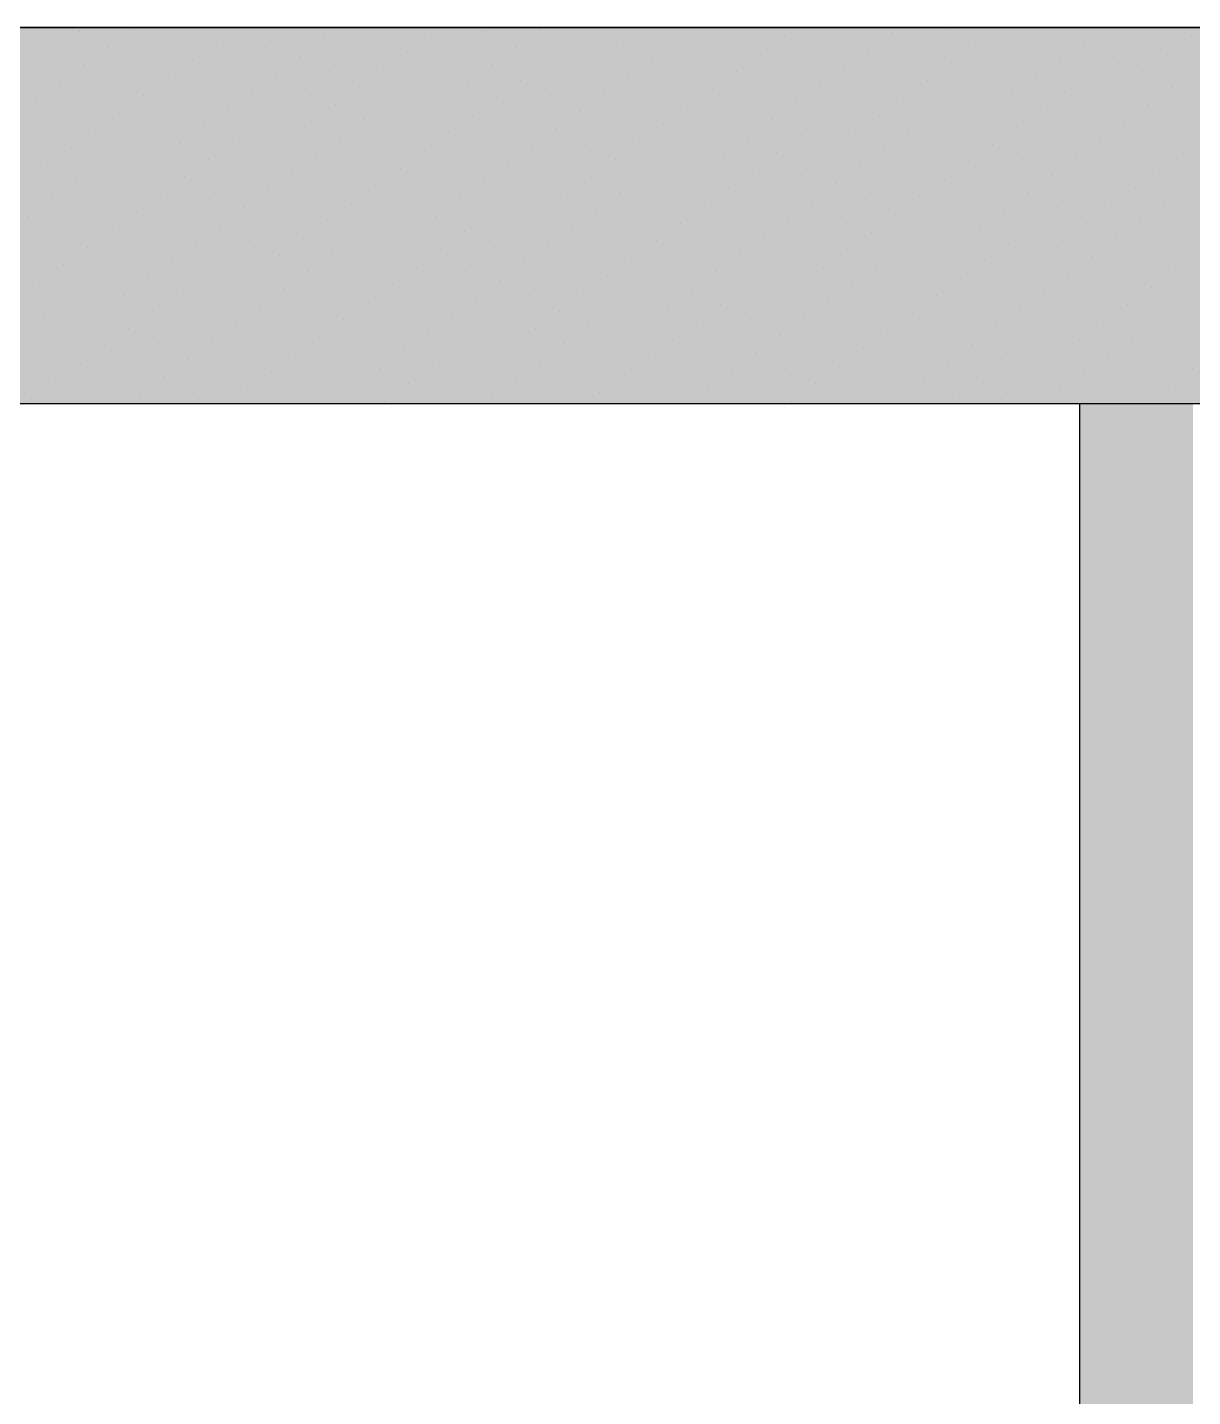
# Model space of a CAD drawing. Header units: millimetres. Extents: x 400382 to 401276, y 4543898 to 4544126.
# Drawn here: x 400717.193 to 400720.286, y 4543936.076 to 4543939.712 of the extents above; entities that cross this region are included whole.
import ezdxf

# ---------------------------------------------------------------- set-up
doc = ezdxf.new("R2010")
doc.units = ezdxf.units.MM
for name, color, linetype in [('görünüş prota', 4, 'Continuous'), ('kesit prota', 1, 'Continuous'), ('kesit tarama prota', 252, 'Continuous'), ('kolon tarama prota', 252, 'Continuous')]:
    doc.layers.add(name, color=color, linetype=linetype)

msp = doc.modelspace()

# ---------------------------------------------------------------- hatches: boundary and pattern name
at = {"layer": 'kesit tarama prota'}
h = msp.add_hatch(color=253, dxfattribs=at)
h.dxf.hatch_style = 1
h.paths.add_polyline_path([(400702.45089, 4543939.71246), (400702.45089, 4543938.71246), (400703.80088, 4543938.71246), (400703.8007, 4543924.95246), (400730.03924, 4543924.95246), (400730.03924, 4543938.71246), (400731.38924, 4543938.71246), (400731.38924, 4543939.71246)])
h.paths.add_polyline_path([(400729.03893, 4543938.72355), (400729.03893, 4543932.62355), (400720.28724, 4543932.61246), (400720.28724, 4543938.71246)], flags=16)
h.paths.add_polyline_path([(400719.98724, 4543938.71246), (400719.98724, 4543926.15246), (400714.30023, 4543926.15246), (400714.30023, 4543929.37246), (400715.4854, 4543929.37246), (400718.2354, 4543927.67246), (400719.98724, 4543927.67246), (400719.98724, 4543927.87246), (400718.29223, 4543927.87246), (400718.29223, 4543928.04246), (400718.01723, 4543928.04246), (400718.01723, 4543928.21246), (400717.74223, 4543928.21246), (400717.74223, 4543928.38246), (400717.46723, 4543928.38246), (400717.46723, 4543928.55246), (400717.19223, 4543928.55246), (400717.19223, 4543928.72246), (400716.91723, 4543928.72246), (400716.91723, 4543928.89246), (400716.64223, 4543928.89246), (400716.64223, 4543929.06246), (400716.36723, 4543929.06246), (400716.36723, 4543929.23246), (400716.09223, 4543929.23246), (400716.09223, 4543929.40246), (400715.82223, 4543929.40246), (400715.82223, 4543929.57246), (400714.30023, 4543929.57246), (400714.30023, 4543932.41246), (400716.06776, 4543932.41246), (400718.2354, 4543931.07246), (400719.98724, 4543931.07246), (400719.98724, 4543931.27246), (400718.29223, 4543931.27246), (400718.29223, 4543931.44246), (400718.01723, 4543931.44246), (400718.01723, 4543931.61246), (400717.74223, 4543931.61246), (400717.74223, 4543931.78246), (400717.46723, 4543931.78246), (400717.46723, 4543931.95246), (400717.19223, 4543931.95246), (400717.19223, 4543932.12246), (400716.91723, 4543932.12246), (400716.91723, 4543932.29246), (400716.64223, 4543932.29246), (400716.64223, 4543932.46246), (400716.36723, 4543932.46246), (400716.36723, 4543932.61246), (400714.30023, 4543932.61246), (400714.30023, 4543938.71246)], flags=16)
h.paths.add_polyline_path([(400729.03893, 4543932.12355), (400729.03893, 4543926.16355), (400720.28724, 4543926.15246), (400720.28724, 4543932.11246)], flags=16)
h.paths.add_polyline_path([(400714.00023, 4543938.71246), (400714.00023, 4543932.61246), (400704.80042, 4543932.61246), (400704.80042, 4543938.71246)], flags=16)
h.paths.add_polyline_path([(400714.00023, 4543932.11246), (400714.00023, 4543926.15246), (400704.80042, 4543926.15246), (400704.80042, 4543932.11246)], flags=16)

# ---------------------------------------------------------------- linework, layer by layer
at = {"layer": 'görünüş prota'}
for p, q in [((400712.14373, 4543939.71246), (400722.14373, 4543939.71246)), ((400722.14373, 4543938.71246), (400712.14373, 4543938.71246))]:
    msp.add_line(p, q, dxfattribs=at)
at = {"layer": 'kesit prota'}
for p, q in [((400731.38924, 4543939.71246), (400702.45089, 4543939.71246)), ((400719.98724, 4543938.71246), (400714.30023, 4543938.71246)), ((400719.98724, 4543926.15246), (400719.98724, 4543938.71246))]:
    msp.add_line(p, q, dxfattribs=at)
at = {"layer": 'kolon tarama prota', "color": 2, "linetype": 'Continuous'}
for p, q in [((400717.61625, 4543939.71245), (400717.61625, 4543939.71245)), ((400718.69587, 4543939.71194), (400718.69587, 4543939.71194)), ((400719.77548, 4543939.71142), (400719.77548, 4543939.71142)), ((400717.33029, 4543939.70092), (400717.33029, 4543939.70092)), ((400717.47327, 4543939.70669), (400717.47327, 4543939.70669)), ((400717.83799, 4543939.67733), (400717.83799, 4543939.67733)), ((400717.98097, 4543939.6831), (400717.98097, 4543939.6831)), ((400718.12395, 4543939.68887), (400718.12395, 4543939.68887)), ((400718.26693, 4543939.69463), (400718.26693, 4543939.69463)), ((400718.40991, 4543939.7004), (400718.40991, 4543939.7004)), ((400718.55289, 4543939.70617), (400718.55289, 4543939.70617)), ((400718.91761, 4543939.67682), (400718.91761, 4543939.67682)), ((400719.06059, 4543939.68258), (400719.06059, 4543939.68258)), ((400719.20357, 4543939.68835), (400719.20357, 4543939.68835)), ((400719.34655, 4543939.69412), (400719.34655, 4543939.69412)), ((400719.48953, 4543939.69989), (400719.48953, 4543939.69989)), ((400719.63251, 4543939.70565), (400719.63251, 4543939.70565)), ((400719.99723, 4543939.6763), (400719.99723, 4543939.6763)), ((400720.14021, 4543939.68207), (400720.14021, 4543939.68207)), ((400720.28318, 4543939.68784), (400720.28318, 4543939.68784)), ((400717.26608, 4543939.65426), (400717.26608, 4543939.65426)), ((400717.40906, 4543939.66003), (400717.40906, 4543939.66003)), ((400717.55204, 4543939.6658), (400717.55204, 4543939.6658)), ((400717.69501, 4543939.67157), (400717.69501, 4543939.67157)), ((400717.91676, 4543939.63644), (400717.91676, 4543939.63644)), ((400718.05974, 4543939.64221), (400718.05974, 4543939.64221)), ((400718.20272, 4543939.64798), (400718.20272, 4543939.64798)), ((400718.34569, 4543939.65375), (400718.34569, 4543939.65375)), ((400718.48867, 4543939.65951), (400718.48867, 4543939.65951)), ((400718.63165, 4543939.66528), (400718.63165, 4543939.66528)), ((400718.77463, 4543939.67105), (400718.77463, 4543939.67105)), ((400719.13935, 4543939.6417), (400719.13935, 4543939.6417)), ((400719.28233, 4543939.64746), (400719.28233, 4543939.64746)), ((400719.42531, 4543939.65323), (400719.42531, 4543939.65323)), ((400719.56829, 4543939.659), (400719.56829, 4543939.659)), ((400719.71127, 4543939.66477), (400719.71127, 4543939.66477)), ((400719.85425, 4543939.67053), (400719.85425, 4543939.67053)), ((400720.21897, 4543939.64118), (400720.21897, 4543939.64118)), ((400717.20186, 4543939.60761), (400717.20186, 4543939.60761)), ((400717.34484, 4543939.61337), (400717.34484, 4543939.61337)), ((400717.48782, 4543939.61914), (400717.48782, 4543939.61914)), ((400717.6308, 4543939.62491), (400717.6308, 4543939.62491)), ((400717.77378, 4543939.63068), (400717.77378, 4543939.63068)), ((400718.1385, 4543939.60132), (400718.1385, 4543939.60132)), ((400718.28148, 4543939.60709), (400718.28148, 4543939.60709)), ((400718.42446, 4543939.61286), (400718.42446, 4543939.61286)), ((400718.56744, 4543939.61863), (400718.56744, 4543939.61863)), ((400718.71042, 4543939.62439), (400718.71042, 4543939.62439)), ((400718.85339, 4543939.63016), (400718.85339, 4543939.63016)), ((400718.99637, 4543939.63593), (400718.99637, 4543939.63593)), ((400719.21812, 4543939.60081), (400719.21812, 4543939.60081)), ((400719.36109, 4543939.60658), (400719.36109, 4543939.60658)), ((400719.50407, 4543939.61234), (400719.50407, 4543939.61234)), ((400719.64705, 4543939.61811), (400719.64705, 4543939.61811)), ((400719.79003, 4543939.62388), (400719.79003, 4543939.62388)), ((400719.93301, 4543939.62965), (400719.93301, 4543939.62965)), ((400720.07599, 4543939.63541), (400720.07599, 4543939.63541)), ((400717.28063, 4543939.56672), (400717.28063, 4543939.56672)), ((400717.4236, 4543939.57249), (400717.4236, 4543939.57249)), ((400717.56658, 4543939.57825), (400717.56658, 4543939.57825)), ((400717.70956, 4543939.58402), (400717.70956, 4543939.58402)), ((400717.85254, 4543939.58979), (400717.85254, 4543939.58979)), ((400717.99552, 4543939.59556), (400717.99552, 4543939.59556)), ((400718.36024, 4543939.5662), (400718.36024, 4543939.5662)), ((400718.50322, 4543939.57197), (400718.50322, 4543939.57197)), ((400718.6462, 4543939.57774), (400718.6462, 4543939.57774)), ((400718.78918, 4543939.58351), (400718.78918, 4543939.58351)), ((400718.93216, 4543939.58927), (400718.93216, 4543939.58927)), ((400719.07514, 4543939.59504), (400719.07514, 4543939.59504)), ((400719.43986, 4543939.56569), (400719.43986, 4543939.56569)), ((400719.58284, 4543939.57146), (400719.58284, 4543939.57146)), ((400719.72582, 4543939.57722), (400719.72582, 4543939.57722)), ((400719.8688, 4543939.58299), (400719.8688, 4543939.58299)), ((400720.01177, 4543939.58876), (400720.01177, 4543939.58876)), ((400720.15475, 4543939.59453), (400720.15475, 4543939.59453)), ((400717.50237, 4543939.5316), (400717.50237, 4543939.5316)), ((400717.64535, 4543939.53737), (400717.64535, 4543939.53737)), ((400717.78833, 4543939.54313), (400717.78833, 4543939.54313)), ((400717.9313, 4543939.5489), (400717.9313, 4543939.5489)), ((400718.07428, 4543939.55467), (400718.07428, 4543939.55467)), ((400718.21726, 4543939.56044), (400718.21726, 4543939.56044)), ((400718.58198, 4543939.53108), (400718.58198, 4543939.53108)), ((400718.72496, 4543939.53685), (400718.72496, 4543939.53685)), ((400718.86794, 4543939.54262), (400718.86794, 4543939.54262)), ((400719.01092, 4543939.54839), (400719.01092, 4543939.54839)), ((400719.1539, 4543939.55415), (400719.1539, 4543939.55415)), ((400719.29688, 4543939.55992), (400719.29688, 4543939.55992)), ((400719.6616, 4543939.53057), (400719.6616, 4543939.53057)), ((400719.80458, 4543939.53633), (400719.80458, 4543939.53633)), ((400719.94756, 4543939.5421), (400719.94756, 4543939.5421)), ((400720.09054, 4543939.54787), (400720.09054, 4543939.54787)), ((400720.23352, 4543939.55364), (400720.23352, 4543939.55364)), ((400717.21641, 4543939.52006), (400717.21641, 4543939.52006)), ((400717.35939, 4543939.52583), (400717.35939, 4543939.52583)), ((400717.72411, 4543939.49648), (400717.72411, 4543939.49648)), ((400717.86709, 4543939.50225), (400717.86709, 4543939.50225)), ((400718.01007, 4543939.50801), (400718.01007, 4543939.50801)), ((400718.15305, 4543939.51378), (400718.15305, 4543939.51378)), ((400718.29603, 4543939.51955), (400718.29603, 4543939.51955)), ((400718.43901, 4543939.52532), (400718.43901, 4543939.52532)), ((400718.80373, 4543939.49596), (400718.80373, 4543939.49596)), ((400718.94671, 4543939.50173), (400718.94671, 4543939.50173)), ((400719.08968, 4543939.5075), (400719.08968, 4543939.5075)), ((400719.23266, 4543939.51326), (400719.23266, 4543939.51326)), ((400719.37564, 4543939.51903), (400719.37564, 4543939.51903)), ((400719.51862, 4543939.5248), (400719.51862, 4543939.5248)), ((400719.88334, 4543939.49545), (400719.88334, 4543939.49545)), ((400720.02632, 4543939.50121), (400720.02632, 4543939.50121)), ((400720.1693, 4543939.50698), (400720.1693, 4543939.50698)), ((400717.29517, 4543939.47918), (400717.29517, 4543939.47918)), ((400717.43815, 4543939.48494), (400717.43815, 4543939.48494)), ((400717.58113, 4543939.49071), (400717.58113, 4543939.49071)), ((400717.80287, 4543939.45559), (400717.80287, 4543939.45559)), ((400717.94585, 4543939.46136), (400717.94585, 4543939.46136)), ((400718.08883, 4543939.46713), (400718.08883, 4543939.46713)), ((400718.23181, 4543939.47289), (400718.23181, 4543939.47289)), ((400718.37479, 4543939.47866), (400718.37479, 4543939.47866)), ((400718.51777, 4543939.48443), (400718.51777, 4543939.48443)), ((400718.66075, 4543939.4902), (400718.66075, 4543939.4902)), ((400718.88249, 4543939.45507), (400718.88249, 4543939.45507)), ((400719.02547, 4543939.46084), (400719.02547, 4543939.46084)), ((400719.16845, 4543939.46661), (400719.16845, 4543939.46661)), ((400719.31143, 4543939.47238), (400719.31143, 4543939.47238)), ((400719.45441, 4543939.47814), (400719.45441, 4543939.47814)), ((400719.59738, 4543939.48391), (400719.59738, 4543939.48391)), ((400719.74036, 4543939.48968), (400719.74036, 4543939.48968)), ((400719.96211, 4543939.45456), (400719.96211, 4543939.45456)), ((400720.10509, 4543939.46033), (400720.10509, 4543939.46033)), ((400720.24806, 4543939.46609), (400720.24806, 4543939.46609)), ((400717.23096, 4543939.43252), (400717.23096, 4543939.43252)), ((400717.37394, 4543939.43829), (400717.37394, 4543939.43829)), ((400717.51692, 4543939.44406), (400717.51692, 4543939.44406)), ((400717.65989, 4543939.44982), (400717.65989, 4543939.44982)), ((400718.02462, 4543939.42047), (400718.02462, 4543939.42047)), ((400718.16759, 4543939.42624), (400718.16759, 4543939.42624)), ((400718.31057, 4543939.432), (400718.31057, 4543939.432)), ((400718.45355, 4543939.43777), (400718.45355, 4543939.43777)), ((400718.59653, 4543939.44354), (400718.59653, 4543939.44354)), ((400718.73951, 4543939.44931), (400718.73951, 4543939.44931)), ((400719.10423, 4543939.41995), (400719.10423, 4543939.41995)), ((400719.24721, 4543939.42572), (400719.24721, 4543939.42572)), ((400719.39019, 4543939.43149), (400719.39019, 4543939.43149)), ((400719.53317, 4543939.43726), (400719.53317, 4543939.43726)), ((400719.67615, 4543939.44302), (400719.67615, 4543939.44302)), ((400719.81913, 4543939.44879), (400719.81913, 4543939.44879)), ((400720.18385, 4543939.41944), (400720.18385, 4543939.41944)), ((400717.30972, 4543939.39163), (400717.30972, 4543939.39163)), ((400717.4527, 4543939.3974), (400717.4527, 4543939.3974)), ((400717.59568, 4543939.40317), (400717.59568, 4543939.40317)), ((400717.73866, 4543939.40893), (400717.73866, 4543939.40893)), ((400717.88164, 4543939.4147), (400717.88164, 4543939.4147)), ((400718.24636, 4543939.38535), (400718.24636, 4543939.38535)), ((400718.38934, 4543939.39112), (400718.38934, 4543939.39112)), ((400718.53232, 4543939.39688), (400718.53232, 4543939.39688)), ((400718.67529, 4543939.40265), (400718.67529, 4543939.40265)), ((400718.81827, 4543939.40842), (400718.81827, 4543939.40842)), ((400718.96125, 4543939.41419), (400718.96125, 4543939.41419)), ((400719.32597, 4543939.38483), (400719.32597, 4543939.38483)), ((400719.46895, 4543939.3906), (400719.46895, 4543939.3906)), ((400719.61193, 4543939.39637), (400719.61193, 4543939.39637)), ((400719.75491, 4543939.40214), (400719.75491, 4543939.40214)), ((400719.89789, 4543939.4079), (400719.89789, 4543939.4079)), ((400720.04087, 4543939.41367), (400720.04087, 4543939.41367)), ((400717.38848, 4543939.35074), (400717.38848, 4543939.35074)), ((400717.53146, 4543939.35651), (400717.53146, 4543939.35651)), ((400717.67444, 4543939.36228), (400717.67444, 4543939.36228)), ((400717.81742, 4543939.36805), (400717.81742, 4543939.36805)), ((400717.9604, 4543939.37381), (400717.9604, 4543939.37381)), ((400718.10338, 4543939.37958), (400718.10338, 4543939.37958)), ((400718.4681, 4543939.35023), (400718.4681, 4543939.35023)), ((400718.61108, 4543939.356), (400718.61108, 4543939.356)), ((400718.75406, 4543939.36176), (400718.75406, 4543939.36176)), ((400718.89704, 4543939.36753), (400718.89704, 4543939.36753)), ((400719.04002, 4543939.3733), (400719.04002, 4543939.3733)), ((400719.183, 4543939.37907), (400719.183, 4543939.37907)), ((400719.54772, 4543939.34971), (400719.54772, 4543939.34971)), ((400719.6907, 4543939.35548), (400719.6907, 4543939.35548)), ((400719.83367, 4543939.36125), (400719.83367, 4543939.36125)), ((400719.97665, 4543939.36702), (400719.97665, 4543939.36702)), ((400720.11963, 4543939.37278), (400720.11963, 4543939.37278)), ((400720.26261, 4543939.37855), (400720.26261, 4543939.37855)), ((400717.2455, 4543939.34498), (400717.2455, 4543939.34498)), ((400717.46725, 4543939.30986), (400717.46725, 4543939.30986)), ((400717.61023, 4543939.31562), (400717.61023, 4543939.31562)), ((400717.7532, 4543939.32139), (400717.7532, 4543939.32139)), ((400717.89618, 4543939.32716), (400717.89618, 4543939.32716)), ((400718.03916, 4543939.33293), (400718.03916, 4543939.33293)), ((400718.18214, 4543939.33869), (400718.18214, 4543939.33869)), ((400718.32512, 4543939.34446), (400718.32512, 4543939.34446)), ((400718.54686, 4543939.30934), (400718.54686, 4543939.30934)), ((400718.68984, 4543939.31511), (400718.68984, 4543939.31511)), ((400718.83282, 4543939.32088), (400718.83282, 4543939.32088)), ((400718.9758, 4543939.32664), (400718.9758, 4543939.32664)), ((400719.11878, 4543939.33241), (400719.11878, 4543939.33241)), ((400719.26176, 4543939.33818), (400719.26176, 4543939.33818)), ((400719.40474, 4543939.34395), (400719.40474, 4543939.34395)), ((400719.76946, 4543939.31459), (400719.76946, 4543939.31459)), ((400719.91244, 4543939.32036), (400719.91244, 4543939.32036)), ((400720.05542, 4543939.32613), (400720.05542, 4543939.32613)), ((400720.1984, 4543939.33189), (400720.1984, 4543939.33189)), ((400717.32427, 4543939.30409), (400717.32427, 4543939.30409)), ((400717.68899, 4543939.27474), (400717.68899, 4543939.27474)), ((400717.83197, 4543939.2805), (400717.83197, 4543939.2805)), ((400717.97495, 4543939.28627), (400717.97495, 4543939.28627)), ((400718.11793, 4543939.29204), (400718.11793, 4543939.29204)), ((400718.26091, 4543939.29781), (400718.26091, 4543939.29781)), ((400718.40388, 4543939.30357), (400718.40388, 4543939.30357)), ((400718.76861, 4543939.27422), (400718.76861, 4543939.27422)), ((400718.91158, 4543939.27999), (400718.91158, 4543939.27999)), ((400719.05456, 4543939.28576), (400719.05456, 4543939.28576)), ((400719.19754, 4543939.29152), (400719.19754, 4543939.29152)), ((400719.34052, 4543939.29729), (400719.34052, 4543939.29729)), ((400719.4835, 4543939.30306), (400719.4835, 4543939.30306)), ((400719.62648, 4543939.30882), (400719.62648, 4543939.30882)), ((400719.84822, 4543939.2737), (400719.84822, 4543939.2737)), ((400719.9912, 4543939.27947), (400719.9912, 4543939.27947)), ((400720.13418, 4543939.28524), (400720.13418, 4543939.28524)), ((400720.27716, 4543939.29101), (400720.27716, 4543939.29101)), ((400717.26005, 4543939.25743), (400717.26005, 4543939.25743)), ((400717.40303, 4543939.2632), (400717.40303, 4543939.2632)), ((400717.54601, 4543939.26897), (400717.54601, 4543939.26897)), ((400717.91073, 4543939.23962), (400717.91073, 4543939.23962)), ((400718.05371, 4543939.24538), (400718.05371, 4543939.24538)), ((400718.19669, 4543939.25115), (400718.19669, 4543939.25115)), ((400718.33967, 4543939.25692), (400718.33967, 4543939.25692)), ((400718.48265, 4543939.26269), (400718.48265, 4543939.26269)), ((400718.62563, 4543939.26845), (400718.62563, 4543939.26845)), ((400718.99035, 4543939.2391), (400718.99035, 4543939.2391)), ((400719.13333, 4543939.24487), (400719.13333, 4543939.24487)), ((400719.27631, 4543939.25063), (400719.27631, 4543939.25063)), ((400719.41929, 4543939.2564), (400719.41929, 4543939.2564)), ((400719.56226, 4543939.26217), (400719.56226, 4543939.26217)), ((400719.70524, 4543939.26794), (400719.70524, 4543939.26794)), ((400720.06996, 4543939.23858), (400720.06996, 4543939.23858)), ((400720.21294, 4543939.24435), (400720.21294, 4543939.24435)), ((400717.19584, 4543939.21078), (400717.19584, 4543939.21078)), ((400717.33882, 4543939.21655), (400717.33882, 4543939.21655)), ((400717.48179, 4543939.22231), (400717.48179, 4543939.22231)), ((400717.62477, 4543939.22808), (400717.62477, 4543939.22808)), ((400717.76775, 4543939.23385), (400717.76775, 4543939.23385)), ((400718.13247, 4543939.20449), (400718.13247, 4543939.20449)), ((400718.27545, 4543939.21026), (400718.27545, 4543939.21026)), ((400718.41843, 4543939.21603), (400718.41843, 4543939.21603)), ((400718.56141, 4543939.2218), (400718.56141, 4543939.2218)), ((400718.70439, 4543939.22756), (400718.70439, 4543939.22756)), ((400718.84737, 4543939.23333), (400718.84737, 4543939.23333)), ((400719.21209, 4543939.20398), (400719.21209, 4543939.20398)), ((400719.35507, 4543939.20975), (400719.35507, 4543939.20975)), ((400719.49805, 4543939.21551), (400719.49805, 4543939.21551)), ((400719.64103, 4543939.22128), (400719.64103, 4543939.22128)), ((400719.78401, 4543939.22705), (400719.78401, 4543939.22705)), ((400719.92699, 4543939.23282), (400719.92699, 4543939.23282)), ((400717.2746, 4543939.16989), (400717.2746, 4543939.16989)), ((400717.41758, 4543939.17566), (400717.41758, 4543939.17566)), ((400717.56056, 4543939.18142), (400717.56056, 4543939.18142)), ((400717.70354, 4543939.18719), (400717.70354, 4543939.18719)), ((400717.84652, 4543939.19296), (400717.84652, 4543939.19296)), ((400717.98949, 4543939.19873), (400717.98949, 4543939.19873)), ((400718.35422, 4543939.16937), (400718.35422, 4543939.16937)), ((400718.4972, 4543939.17514), (400718.4972, 4543939.17514)), ((400718.64017, 4543939.18091), (400718.64017, 4543939.18091)), ((400718.78315, 4543939.18668), (400718.78315, 4543939.18668)), ((400718.92613, 4543939.19244), (400718.92613, 4543939.19244)), ((400719.06911, 4543939.19821), (400719.06911, 4543939.19821)), ((400719.43383, 4543939.16886), (400719.43383, 4543939.16886)), ((400719.57681, 4543939.17463), (400719.57681, 4543939.17463)), ((400719.71979, 4543939.18039), (400719.71979, 4543939.18039)), ((400719.86277, 4543939.18616), (400719.86277, 4543939.18616)), ((400720.00575, 4543939.19193), (400720.00575, 4543939.19193)), ((400720.14873, 4543939.1977), (400720.14873, 4543939.1977)), ((400717.35336, 4543939.129), (400717.35336, 4543939.129)), ((400717.49634, 4543939.13477), (400717.49634, 4543939.13477)), ((400717.63932, 4543939.14054), (400717.63932, 4543939.14054)), ((400717.7823, 4543939.1463), (400717.7823, 4543939.1463)), ((400717.92528, 4543939.15207), (400717.92528, 4543939.15207)), ((400718.06826, 4543939.15784), (400718.06826, 4543939.15784)), ((400718.21124, 4543939.16361), (400718.21124, 4543939.16361)), ((400718.43298, 4543939.12849), (400718.43298, 4543939.12849)), ((400718.57596, 4543939.13425), (400718.57596, 4543939.13425)), ((400718.71894, 4543939.14002), (400718.71894, 4543939.14002)), ((400718.86192, 4543939.14579), (400718.86192, 4543939.14579)), ((400719.0049, 4543939.15156), (400719.0049, 4543939.15156)), ((400719.14787, 4543939.15732), (400719.14787, 4543939.15732)), ((400719.29085, 4543939.16309), (400719.29085, 4543939.16309)), ((400719.5126, 4543939.12797), (400719.5126, 4543939.12797)), ((400719.65558, 4543939.13374), (400719.65558, 4543939.13374)), ((400719.79855, 4543939.13951), (400719.79855, 4543939.13951)), ((400719.94153, 4543939.14527), (400719.94153, 4543939.14527)), ((400720.08451, 4543939.15104), (400720.08451, 4543939.15104)), ((400720.22749, 4543939.15681), (400720.22749, 4543939.15681)), ((400717.21038, 4543939.12323), (400717.21038, 4543939.12323)), ((400717.57511, 4543939.09388), (400717.57511, 4543939.09388)), ((400717.71808, 4543939.09965), (400717.71808, 4543939.09965)), ((400717.86106, 4543939.10542), (400717.86106, 4543939.10542)), ((400718.00404, 4543939.11118), (400718.00404, 4543939.11118)), ((400718.14702, 4543939.11695), (400718.14702, 4543939.11695)), ((400718.29, 4543939.12272), (400718.29, 4543939.12272)), ((400718.65472, 4543939.09337), (400718.65472, 4543939.09337)), ((400718.7977, 4543939.09913), (400718.7977, 4543939.09913)), ((400718.94068, 4543939.1049), (400718.94068, 4543939.1049)), ((400719.08366, 4543939.11067), (400719.08366, 4543939.11067)), ((400719.22664, 4543939.11644), (400719.22664, 4543939.11644)), ((400719.36962, 4543939.1222), (400719.36962, 4543939.1222)), ((400719.73434, 4543939.09285), (400719.73434, 4543939.09285)), ((400719.87732, 4543939.09862), (400719.87732, 4543939.09862)), ((400720.0203, 4543939.10438), (400720.0203, 4543939.10438)), ((400720.16328, 4543939.11015), (400720.16328, 4543939.11015)), ((400717.28915, 4543939.08235), (400717.28915, 4543939.08235)), ((400717.43213, 4543939.08811), (400717.43213, 4543939.08811)), ((400717.79685, 4543939.05876), (400717.79685, 4543939.05876)), ((400717.93983, 4543939.06453), (400717.93983, 4543939.06453)), ((400718.08281, 4543939.0703), (400718.08281, 4543939.0703)), ((400718.22578, 4543939.07606), (400718.22578, 4543939.07606)), ((400718.36876, 4543939.08183), (400718.36876, 4543939.08183)), ((400718.51174, 4543939.0876), (400718.51174, 4543939.0876)), ((400718.87646, 4543939.05825), (400718.87646, 4543939.05825)), ((400719.01944, 4543939.06401), (400719.01944, 4543939.06401)), ((400719.16242, 4543939.06978), (400719.16242, 4543939.06978)), ((400719.3054, 4543939.07555), (400719.3054, 4543939.07555)), ((400719.44838, 4543939.08132), (400719.44838, 4543939.08132)), ((400719.59136, 4543939.08708), (400719.59136, 4543939.08708)), ((400719.95608, 4543939.05773), (400719.95608, 4543939.05773)), ((400720.09906, 4543939.0635), (400720.09906, 4543939.0635)), ((400720.24204, 4543939.06926), (400720.24204, 4543939.06926)), ((400717.22493, 4543939.03569), (400717.22493, 4543939.03569)), ((400717.36791, 4543939.04146), (400717.36791, 4543939.04146)), ((400717.51089, 4543939.04723), (400717.51089, 4543939.04723)), ((400717.65387, 4543939.05299), (400717.65387, 4543939.05299)), ((400718.01859, 4543939.02364), (400718.01859, 4543939.02364)), ((400718.16157, 4543939.02941), (400718.16157, 4543939.02941)), ((400718.30455, 4543939.03518), (400718.30455, 4543939.03518)), ((400718.44753, 4543939.04094), (400718.44753, 4543939.04094)), ((400718.59051, 4543939.04671), (400718.59051, 4543939.04671)), ((400718.73349, 4543939.05248), (400718.73349, 4543939.05248)), ((400719.09821, 4543939.02312), (400719.09821, 4543939.02312)), ((400719.24119, 4543939.02889), (400719.24119, 4543939.02889)), ((400719.38416, 4543939.03466), (400719.38416, 4543939.03466)), ((400719.52714, 4543939.04043), (400719.52714, 4543939.04043)), ((400719.67012, 4543939.04619), (400719.67012, 4543939.04619)), ((400719.8131, 4543939.05196), (400719.8131, 4543939.05196)), ((400720.17782, 4543939.02261), (400720.17782, 4543939.02261)), ((400717.30369, 4543938.9948), (400717.30369, 4543938.9948)), ((400717.44667, 4543939.00057), (400717.44667, 4543939.00057)), ((400717.58965, 4543939.00634), (400717.58965, 4543939.00634)), ((400717.73263, 4543939.01211), (400717.73263, 4543939.01211)), ((400717.87561, 4543939.01787), (400717.87561, 4543939.01787)), ((400718.09735, 4543938.98275), (400718.09735, 4543938.98275)), ((400718.24033, 4543938.98852), (400718.24033, 4543938.98852)), ((400718.38331, 4543938.99429), (400718.38331, 4543938.99429)), ((400718.52629, 4543939.00005), (400718.52629, 4543939.00005)), ((400718.66927, 4543939.00582), (400718.66927, 4543939.00582)), ((400718.81225, 4543939.01159), (400718.81225, 4543939.01159)), ((400718.95523, 4543939.01736), (400718.95523, 4543939.01736)), ((400719.17697, 4543938.98224), (400719.17697, 4543938.98224)), ((400719.31995, 4543938.988), (400719.31995, 4543938.988)), ((400719.46293, 4543938.99377), (400719.46293, 4543938.99377)), ((400719.60591, 4543938.99954), (400719.60591, 4543938.99954)), ((400719.74889, 4543939.00531), (400719.74889, 4543939.00531)), ((400719.89187, 4543939.01107), (400719.89187, 4543939.01107)), ((400720.03484, 4543939.01684), (400720.03484, 4543939.01684)), ((400717.23948, 4543938.94815), (400717.23948, 4543938.94815)), ((400717.38246, 4543938.95392), (400717.38246, 4543938.95392)), ((400717.52544, 4543938.95968), (400717.52544, 4543938.95968)), ((400717.66842, 4543938.96545), (400717.66842, 4543938.96545)), ((400717.8114, 4543938.97122), (400717.8114, 4543938.97122)), ((400717.95437, 4543938.97699), (400717.95437, 4543938.97699)), ((400718.3191, 4543938.94763), (400718.3191, 4543938.94763)), ((400718.46207, 4543938.9534), (400718.46207, 4543938.9534)), ((400718.60505, 4543938.95917), (400718.60505, 4543938.95917)), ((400718.74803, 4543938.96493), (400718.74803, 4543938.96493)), ((400718.89101, 4543938.9707), (400718.89101, 4543938.9707)), ((400719.03399, 4543938.97647), (400719.03399, 4543938.97647)), ((400719.39871, 4543938.94712), (400719.39871, 4543938.94712)), ((400719.54169, 4543938.95288), (400719.54169, 4543938.95288)), ((400719.68467, 4543938.95865), (400719.68467, 4543938.95865)), ((400719.82765, 4543938.96442), (400719.82765, 4543938.96442)), ((400719.97063, 4543938.97019), (400719.97063, 4543938.97019)), ((400720.11361, 4543938.97595), (400720.11361, 4543938.97595)), ((400720.25659, 4543938.98172), (400720.25659, 4543938.98172)), ((400717.46122, 4543938.91303), (400717.46122, 4543938.91303)), ((400717.6042, 4543938.91879), (400717.6042, 4543938.91879)), ((400717.74718, 4543938.92456), (400717.74718, 4543938.92456)), ((400717.89016, 4543938.93033), (400717.89016, 4543938.93033)), ((400718.03314, 4543938.9361), (400718.03314, 4543938.9361)), ((400718.17612, 4543938.94186), (400718.17612, 4543938.94186)), ((400718.54084, 4543938.91251), (400718.54084, 4543938.91251)), ((400718.68382, 4543938.91828), (400718.68382, 4543938.91828)), ((400718.8268, 4543938.92405), (400718.8268, 4543938.92405)), ((400718.96978, 4543938.92981), (400718.96978, 4543938.92981)), ((400719.11275, 4543938.93558), (400719.11275, 4543938.93558)), ((400719.25573, 4543938.94135), (400719.25573, 4543938.94135)), ((400719.62045, 4543938.912), (400719.62045, 4543938.912)), ((400719.76343, 4543938.91776), (400719.76343, 4543938.91776)), ((400719.90641, 4543938.92353), (400719.90641, 4543938.92353)), ((400720.04939, 4543938.9293), (400720.04939, 4543938.9293)), ((400720.19237, 4543938.93507), (400720.19237, 4543938.93507)), ((400717.31824, 4543938.90726), (400717.31824, 4543938.90726)), ((400717.68296, 4543938.87791), (400717.68296, 4543938.87791)), ((400717.82594, 4543938.88367), (400717.82594, 4543938.88367)), ((400717.96892, 4543938.88944), (400717.96892, 4543938.88944)), ((400718.1119, 4543938.89521), (400718.1119, 4543938.89521)), ((400718.25488, 4543938.90098), (400718.25488, 4543938.90098)), ((400718.39786, 4543938.90674), (400718.39786, 4543938.90674)), ((400718.76258, 4543938.87739), (400718.76258, 4543938.87739)), ((400718.90556, 4543938.88316), (400718.90556, 4543938.88316)), ((400719.04854, 4543938.88893), (400719.04854, 4543938.88893)), ((400719.19152, 4543938.89469), (400719.19152, 4543938.89469)), ((400719.3345, 4543938.90046), (400719.3345, 4543938.90046)), ((400719.47748, 4543938.90623), (400719.47748, 4543938.90623)), ((400719.8422, 4543938.87688), (400719.8422, 4543938.87688)), ((400719.98518, 4543938.88264), (400719.98518, 4543938.88264)), ((400720.12816, 4543938.88841), (400720.12816, 4543938.88841)), ((400720.27113, 4543938.89418), (400720.27113, 4543938.89418)), ((400717.25403, 4543938.8606), (400717.25403, 4543938.8606)), ((400717.39701, 4543938.86637), (400717.39701, 4543938.86637)), ((400717.53998, 4543938.87214), (400717.53998, 4543938.87214)), ((400717.76173, 4543938.83702), (400717.76173, 4543938.83702)), ((400717.90471, 4543938.84279), (400717.90471, 4543938.84279)), ((400718.04769, 4543938.84855), (400718.04769, 4543938.84855)), ((400718.19066, 4543938.85432), (400718.19066, 4543938.85432)), ((400718.33364, 4543938.86009), (400718.33364, 4543938.86009)), ((400718.47662, 4543938.86586), (400718.47662, 4543938.86586)), ((400718.6196, 4543938.87162), (400718.6196, 4543938.87162)), ((400718.84134, 4543938.8365), (400718.84134, 4543938.8365)), ((400718.98432, 4543938.84227), (400718.98432, 4543938.84227)), ((400719.1273, 4543938.84804), (400719.1273, 4543938.84804)), ((400719.27028, 4543938.85381), (400719.27028, 4543938.85381)), ((400719.41326, 4543938.85957), (400719.41326, 4543938.85957)), ((400719.55624, 4543938.86534), (400719.55624, 4543938.86534)), ((400719.69922, 4543938.87111), (400719.69922, 4543938.87111)), ((400720.06394, 4543938.84175), (400720.06394, 4543938.84175)), ((400720.20692, 4543938.84752), (400720.20692, 4543938.84752)), ((400717.33279, 4543938.81972), (400717.33279, 4543938.81972)), ((400717.47577, 4543938.82548), (400717.47577, 4543938.82548)), ((400717.61875, 4543938.83125), (400717.61875, 4543938.83125)), ((400717.98347, 4543938.8019), (400717.98347, 4543938.8019)), ((400718.12645, 4543938.80767), (400718.12645, 4543938.80767)), ((400718.26943, 4543938.81343), (400718.26943, 4543938.81343)), ((400718.41241, 4543938.8192), (400718.41241, 4543938.8192)), ((400718.55539, 4543938.82497), (400718.55539, 4543938.82497)), ((400718.69836, 4543938.83074), (400718.69836, 4543938.83074)), ((400719.06309, 4543938.80138), (400719.06309, 4543938.80138)), ((400719.20607, 4543938.80715), (400719.20607, 4543938.80715)), ((400719.34904, 4543938.81292), (400719.34904, 4543938.81292)), ((400719.49202, 4543938.81868), (400719.49202, 4543938.81868)), ((400719.635, 4543938.82445), (400719.635, 4543938.82445)), ((400719.77798, 4543938.83022), (400719.77798, 4543938.83022)), ((400719.92096, 4543938.83599), (400719.92096, 4543938.83599)), ((400720.1427, 4543938.80087), (400720.1427, 4543938.80087)), ((400720.28568, 4543938.80663), (400720.28568, 4543938.80663)), ((400717.26857, 4543938.77306), (400717.26857, 4543938.77306)), ((400717.41155, 4543938.77883), (400717.41155, 4543938.77883)), ((400717.55453, 4543938.7846), (400717.55453, 4543938.7846)), ((400717.69751, 4543938.79036), (400717.69751, 4543938.79036)), ((400717.84049, 4543938.79613), (400717.84049, 4543938.79613)), ((400718.20521, 4543938.76678), (400718.20521, 4543938.76678)), ((400718.34819, 4543938.77255), (400718.34819, 4543938.77255)), ((400718.49117, 4543938.77831), (400718.49117, 4543938.77831)), ((400718.63415, 4543938.78408), (400718.63415, 4543938.78408)), ((400718.77713, 4543938.78985), (400718.77713, 4543938.78985)), ((400718.92011, 4543938.79561), (400718.92011, 4543938.79561)), ((400719.28483, 4543938.76626), (400719.28483, 4543938.76626)), ((400719.42781, 4543938.77203), (400719.42781, 4543938.77203)), ((400719.57079, 4543938.7778), (400719.57079, 4543938.7778)), ((400719.71377, 4543938.78356), (400719.71377, 4543938.78356)), ((400719.85674, 4543938.78933), (400719.85674, 4543938.78933)), ((400719.99972, 4543938.7951), (400719.99972, 4543938.7951)), ((400717.34734, 4543938.73217), (400717.34734, 4543938.73217)), ((400717.49032, 4543938.73794), (400717.49032, 4543938.73794)), ((400717.6333, 4543938.74371), (400717.6333, 4543938.74371)), ((400717.77627, 4543938.74948), (400717.77627, 4543938.74948)), ((400717.91925, 4543938.75524), (400717.91925, 4543938.75524)), ((400718.06223, 4543938.76101), (400718.06223, 4543938.76101)), ((400718.42695, 4543938.73166), (400718.42695, 4543938.73166)), ((400718.56993, 4543938.73742), (400718.56993, 4543938.73742)), ((400718.71291, 4543938.74319), (400718.71291, 4543938.74319)), ((400718.85589, 4543938.74896), (400718.85589, 4543938.74896)), ((400718.99887, 4543938.75473), (400718.99887, 4543938.75473)), ((400719.14185, 4543938.76049), (400719.14185, 4543938.76049)), ((400719.50657, 4543938.73114), (400719.50657, 4543938.73114)), ((400719.64955, 4543938.73691), (400719.64955, 4543938.73691)), ((400719.79253, 4543938.74268), (400719.79253, 4543938.74268)), ((400719.93551, 4543938.74844), (400719.93551, 4543938.74844)), ((400720.07849, 4543938.75421), (400720.07849, 4543938.75421)), ((400720.22147, 4543938.75998), (400720.22147, 4543938.75998)), ((400717.20436, 4543938.72641), (400717.20436, 4543938.72641)), ((400717.99802, 4543938.71435), (400717.99802, 4543938.71435)), ((400718.141, 4543938.72012), (400718.141, 4543938.72012)), ((400718.28398, 4543938.72589), (400718.28398, 4543938.72589)), ((400719.07763, 4543938.71384), (400719.07763, 4543938.71384)), ((400719.22061, 4543938.71961), (400719.22061, 4543938.71961)), ((400719.36359, 4543938.72537), (400719.36359, 4543938.72537)), ((400720.15725, 4543938.71332), (400720.15725, 4543938.71332))]:
    msp.add_line(p, q, dxfattribs=at)

doc.saveas('drawing.dxf')
